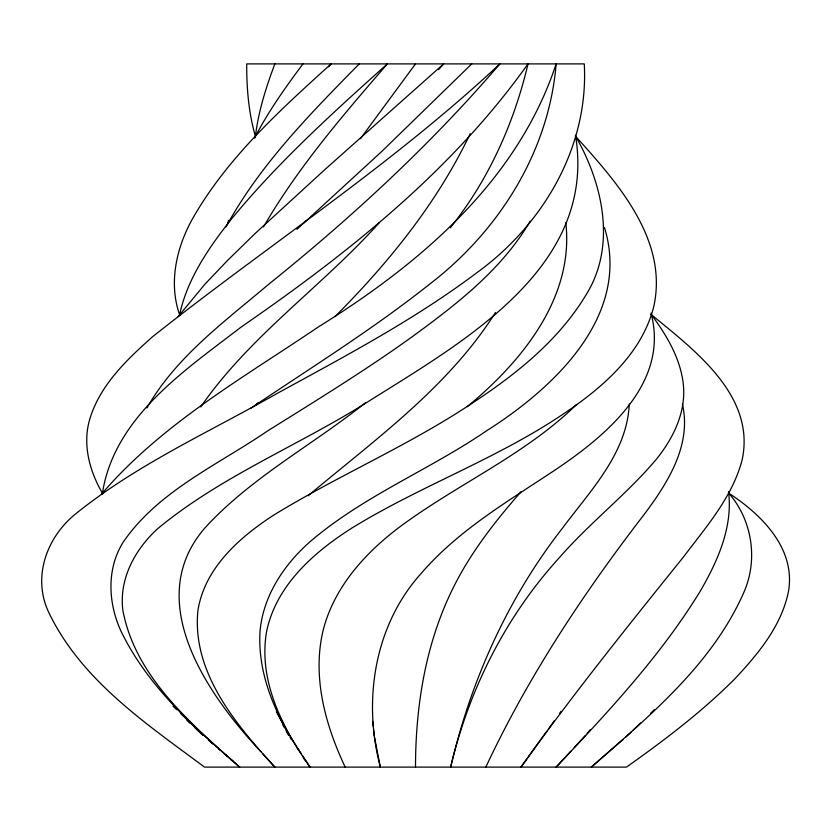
<?xml version="1.0" encoding="UTF-8"?>
<svg xmlns="http://www.w3.org/2000/svg" width="831" height="831" viewBox="0 0 831 831"><rect width="100%" height="100%" fill="white"/><g stroke="black" fill="none" stroke-linecap="round" stroke-linejoin="round"><path stroke-width="1.25" d="M415.5 767.106C415.604 706.901 425.223 645.77 451.565 591.173C469.141 554.474 494.341 522.2 521.037 491.744M102.265 494.279C113.66 417.453 184.575 370.595 241.499 326.791C348.48 252.936 452.022 170.739 528.017 63.894C514.057 123.185 488.514 180.161 450.257 227.798M629.285 403.959C627.073 453.394 590.28 490.695 562.452 528.184C507.762 598.164 470.803 680.828 450.662 767.106C468.923 689.47 505.902 616.114 559.824 557.134C589.74 522.886 626.044 494.871 655.524 460.26C672.902 439.111 686.354 412.332 683.311 384.244C680.433 358.338 666.67 335.246 651.4 314.71M255.262 137.655C258.109 112.268 265.899 87.722 274.853 63.894M179.454 315.448C187.048 279.091 208.737 247.731 231.402 219.093C278.053 162.294 332.743 112.808 387.371 63.894C342.725 115.467 297.83 167.665 263.52 226.905M227.891 222.718L228.567 220.298M485.823 767.106C527.965 677.047 583.009 593.864 643.568 515.251C667.241 483.735 692.067 445.281 682.376 403.959M470.211 133.666C437.314 202.712 388.7 262.7 334.997 316.611M254.504 138.071C268.133 111.801 285.282 87.546 302.983 63.894M226.032 226.905C259.812 164.829 310.129 113.899 359.241 63.894M146.931 407.969C175.954 356.873 224.775 321.524 268.766 284.181C351.835 217.442 430.468 144.885 499.888 63.894C392.055 164.777 267.883 245.249 152.572 336.742C126.198 360.145 98.692 386.353 89.114 421.483C82.664 446.257 90.101 472.299 102.774 493.822M530.168 221.171C501.914 269.473 456.676 304.26 412.197 336.742C365.463 370.356 316.351 400.469 267.551 430.957C217.639 465.038 158.43 490.924 123.227 542.092C106.306 569.038 108.113 603.337 121.139 631.467C147.741 686.354 194.329 727.842 239.692 767.106C191.546 724.04 135.495 677.327 122.884 610.463C118.791 578.812 135.256 548.792 158.274 528.184C221.025 476.412 297.747 445.842 366.305 402.796C460.873 342.891 597.531 268.579 575.478 135.183M495.515 312.435C448.158 387.36 374.843 439.682 308.052 495.827M200.738 406.941C249.622 335.984 322.179 286.425 379.258 222.718M360.384 138.767L415.5 63.894M546.777 731.228L520.985 767.106C572.466 695.111 627.862 626.055 683.342 557.134C705.986 527.103 732.194 497.426 742.052 460.26C756.22 395.826 694.321 350.038 650.995 314.378M548.273 729.14L554.267 720.778M559.502 713.455L560.998 711.367M101.818 493.822C161.733 423.883 243.213 377.825 318.595 326.791C420.174 263.614 517.464 181.251 556.147 63.894C548.959 151.844 498.777 231.205 429.585 284.181C372.62 329.481 310.628 367.832 250.401 408.53M178.146 316.611L204.935 284.181L227.767 260.207L255.044 233.594L324.557 169.867L443.629 63.894L438.591 69.648M587.081 733.461L590.384 729.556M328.64 66.771L331.112 63.894C279.735 110.409 226.915 158.16 192.335 219.093C176.276 248.043 168.298 283.454 179.87 315.448M303.72 222.957L305.382 221.025M570.793 751.255L556.147 767.106C608.105 711.959 660.52 656.095 700.242 591.173C717.61 561.278 732.973 527.186 728.548 491.744M574.231 747.526L585.429 735.404M471.759 63.894L381.948 151.284L296.968 229.325M631.363 731.862L625.774 737.076M633.201 730.085L640.556 722.991M650.652 713.237L654.329 709.684M576.6 404.489C524.33 455.565 455.97 484.681 398.059 528.184C363.781 554.298 333.262 588.639 322.854 631.467C312.227 677.66 325.461 725.255 345.177 767.106M255.169 405.341L258.015 402.796M622.907 739.58L591.308 767.106C649.447 716.021 712.884 663.917 744.379 591.173C758.236 558.422 751.868 519.468 728.423 492.783M467.24 406.681C521.525 361.88 574.356 297.737 565.797 222.718M365.411 402.796C312.363 445.187 250.733 477.628 204.696 528.184C141.831 601.114 208.197 695.589 260.944 751.733M728.756 493.178C761.508 514.503 795.786 548.439 788.515 591.173C781.628 625.93 758.121 653.997 734.542 679.156C701.561 712.042 664.416 740.265 626.46 767.106L204.54 767.106C145.622 723.302 79.766 679.176 47.855 610.463C32.897 576.402 46.609 538.426 73.959 515.251C135.339 465.204 208.488 432.463 276.993 393.52C345.343 356.073 414.752 319.54 477.139 272.485C543.1 224.744 588.888 146.89 584.276 63.894L246.724 63.894C246.599 88.294 248.635 112.912 255.439 136.419M208.799 740.411L212.663 743.745M225.211 754.59L227.143 756.262M231.008 759.596L232.94 761.269L231.08 759.596M209.059 740.411L212.881 743.745M218.626 748.752L220.547 750.424M225.336 754.59L227.247 756.262M186.944 720.332L189.78 722.991M194.506 727.426L203.003 735.404M172.993 706.142L176.671 709.684M180.348 713.237L203.315 735.404M575.468 136.191C616.768 181.916 668.373 239.338 653.852 306.172C642.332 352.728 604.21 386.207 566.067 412.114C498.745 458.255 420.933 485.512 351.648 528.184C313.682 552.407 276.193 585.388 266.616 631.467C258.026 680.766 282.561 727.966 310.015 767.106L302.432 755.483M262.689 753.655L274.853 767.106C235.848 724.352 191.67 672.435 197.913 610.463C204.748 567.957 239.203 537.595 273.472 515.251C338.497 475.301 409.236 445.312 472.797 402.796C516.248 374.116 558.463 340.533 585.72 295.389C616.924 246.121 602.87 183.35 575.364 135.869M303.398 757.903L304.873 759.95M290.144 737.523L291.567 739.632M297.249 748.087L298.661 750.206M290.435 737.523L291.826 739.632M297.425 748.087L298.828 750.206M301.051 753.374C276.733 717.641 257.392 675.624 260.01 631.467C263.084 596.139 283.631 565.153 309.62 542.092C362.68 496.325 428.806 470.221 486.332 430.957C553.477 388.389 631.602 316.029 604.469 227.549M282.976 725.276L284.254 727.53M286.176 730.906L288.731 735.404M276.308 711.772L289.032 735.404M650.995 313.131C669.828 383.309 605.861 436.046 554.422 470.439C507.689 501.509 458.172 530.407 421.151 573.452C374.272 625.411 362.68 700.751 380.338 767.106L374.397 736.671M372.745 721.412L373.254 726.502M373.514 729.047L374.147 735.404"/></g></svg>
